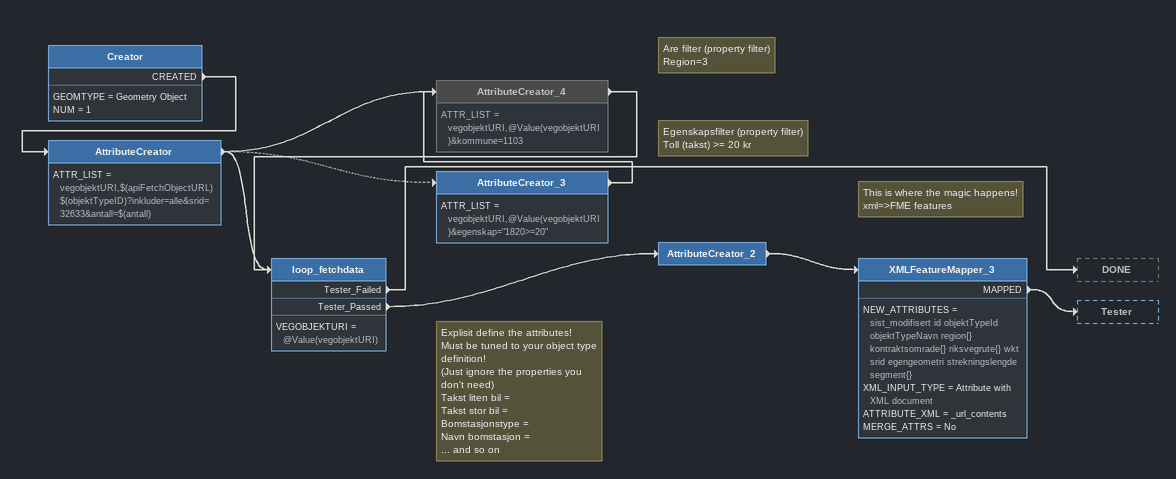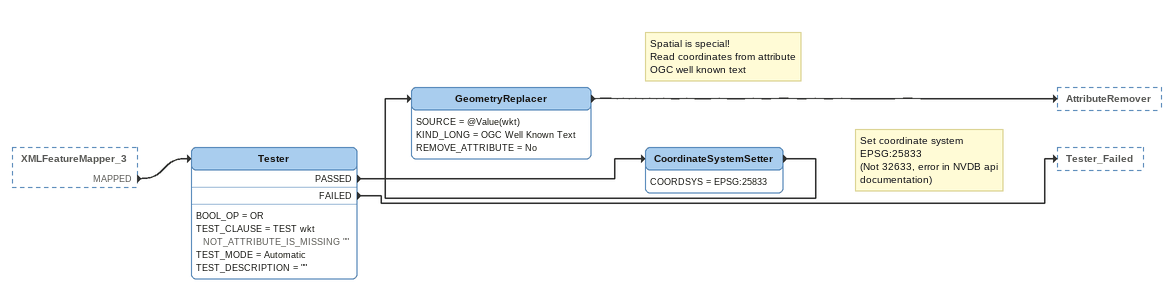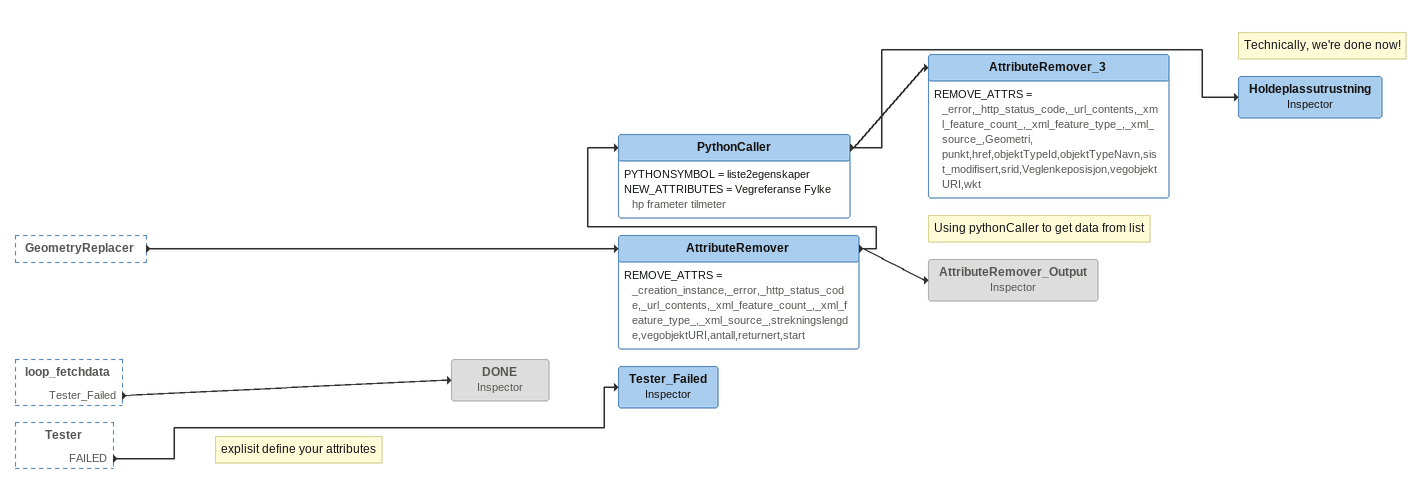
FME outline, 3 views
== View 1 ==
Creator
    GEOMTYPE = Geometry Object
    NUM = 1
    CREATED -> AttributeCreator
AttributeCreator
    ATTR_LIST = vegobjektURI,$(apiFetchObjectURL)$(objektTypeID)?inkluder=alle&srid=32633&antall=$(antall)
    -> AttributeCreator_4
    -> AttributeCreator_3 [off]
    -> loop_fetchdata
Note: Egenskapsfilter (property filter) / Toll (takst) >= 20 kr
AttributeCreator_3
    ATTR_LIST = vegobjektURI,@Value(vegobjektURI)&egenskap="1820>=20"
    -> AttributeCreator_4
Note: Are filter (property filter) / Region=3
AttributeCreator_4 [off]
    ATTR_LIST = vegobjektURI,@Value(vegobjektURI)&kommune=1103
    -> loop_fetchdata
loop_fetchdata
    VEGOBJEKTURI = @Value(vegobjektURI)
    Tester_Failed -> DONE
    Tester_Passed -> AttributeCreator_2
Note: Explisit define the attributes! / Must be tuned to your object type definition! / (Just ignore the properties you don't need) / Takst liten bil = / Takst stor bil = / Bomstasjonstype = / Navn bomstasjon = / ... and so on
AttributeCreator_2
    -> XMLFeatureMapper_3
Note: This is where the magic happens! / xml=>FME features
XMLFeatureMapper_3
    NEW_ATTRIBUTES = sist_modifisert id objektTypeId objektTypeNavn region{} kontraktsomrade{} riksvegrute{} wkt srid egengeometri strekningslengde segment{}
    XML_INPUT_TYPE = Attribute with XML document
    ATTRIBUTE_XML = _url_contents
    MERGE_ATTRS = No
    MAPPED -> Tester

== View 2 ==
XMLFeatureMapper_3 [outside]
    MAPPED -> Tester
Tester
    BOOL_OP = OR
    TEST_CLAUSE = TEST wkt NOT_ATTRIBUTE_IS_MISSING ""
    TEST_MODE = Automatic
    TEST_DESCRIPTION = ""
    PASSED -> CoordinateSystemSetter
    FAILED -> Tester_Failed
Note: Set coordinate system / EPSG:25833 / (Not 32633, error in NVDB api documentation)
CoordinateSystemSetter
    COORDSYS = EPSG:25833
    -> GeometryReplacer
Note: Spatial is special! / Read coordinates from attribute / OGC well known text
GeometryReplacer
    SOURCE = @Value(wkt)
    KIND_LONG = OGC Well Known Text
    REMOVE_ATTRIBUTE = No
    -> AttributeRemover

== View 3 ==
GeometryReplacer [outside]
    -> AttributeRemover
loop_fetchdata [outside]
    Tester_Failed -> DONE
Tester [outside]
    FAILED -> Tester_Failed
AttributeRemover
    REMOVE_ATTRS = _creation_instance,_error,_http_status_code,_url_contents,_xml_feature_count_,_xml_feature_type_,_xml_source_,strekningslengde,vegobjektURI,antall,returnert,start
    -> PythonCaller
    -> AttributeRemover_Output
Note: Using pythonCaller to get data from list
PythonCaller
    PYTHONSYMBOL = liste2egenskaper
    NEW_ATTRIBUTES = Vegreferanse Fylke hp frameter tilmeter
    -> AttributeRemover_3
    -> Holdeplassutrustning
AttributeRemover_3
    REMOVE_ATTRS = _error,_http_status_code,_url_contents,_xml_feature_count_,_xml_feature_type_,_xml_source_,Geometri, punkt,href,objektTypeId,objektTypeNavn,sist_modifisert,srid,Veglenkeposisjon,vegobjektURI,wkt
Note: Technically, we're done now!
Holdeplassutrustning: Inspector
AttributeRemover_Output: Inspector [off]
Tester_Failed: Inspector
Note: explisit define your attributes
DONE: Inspector [off]
